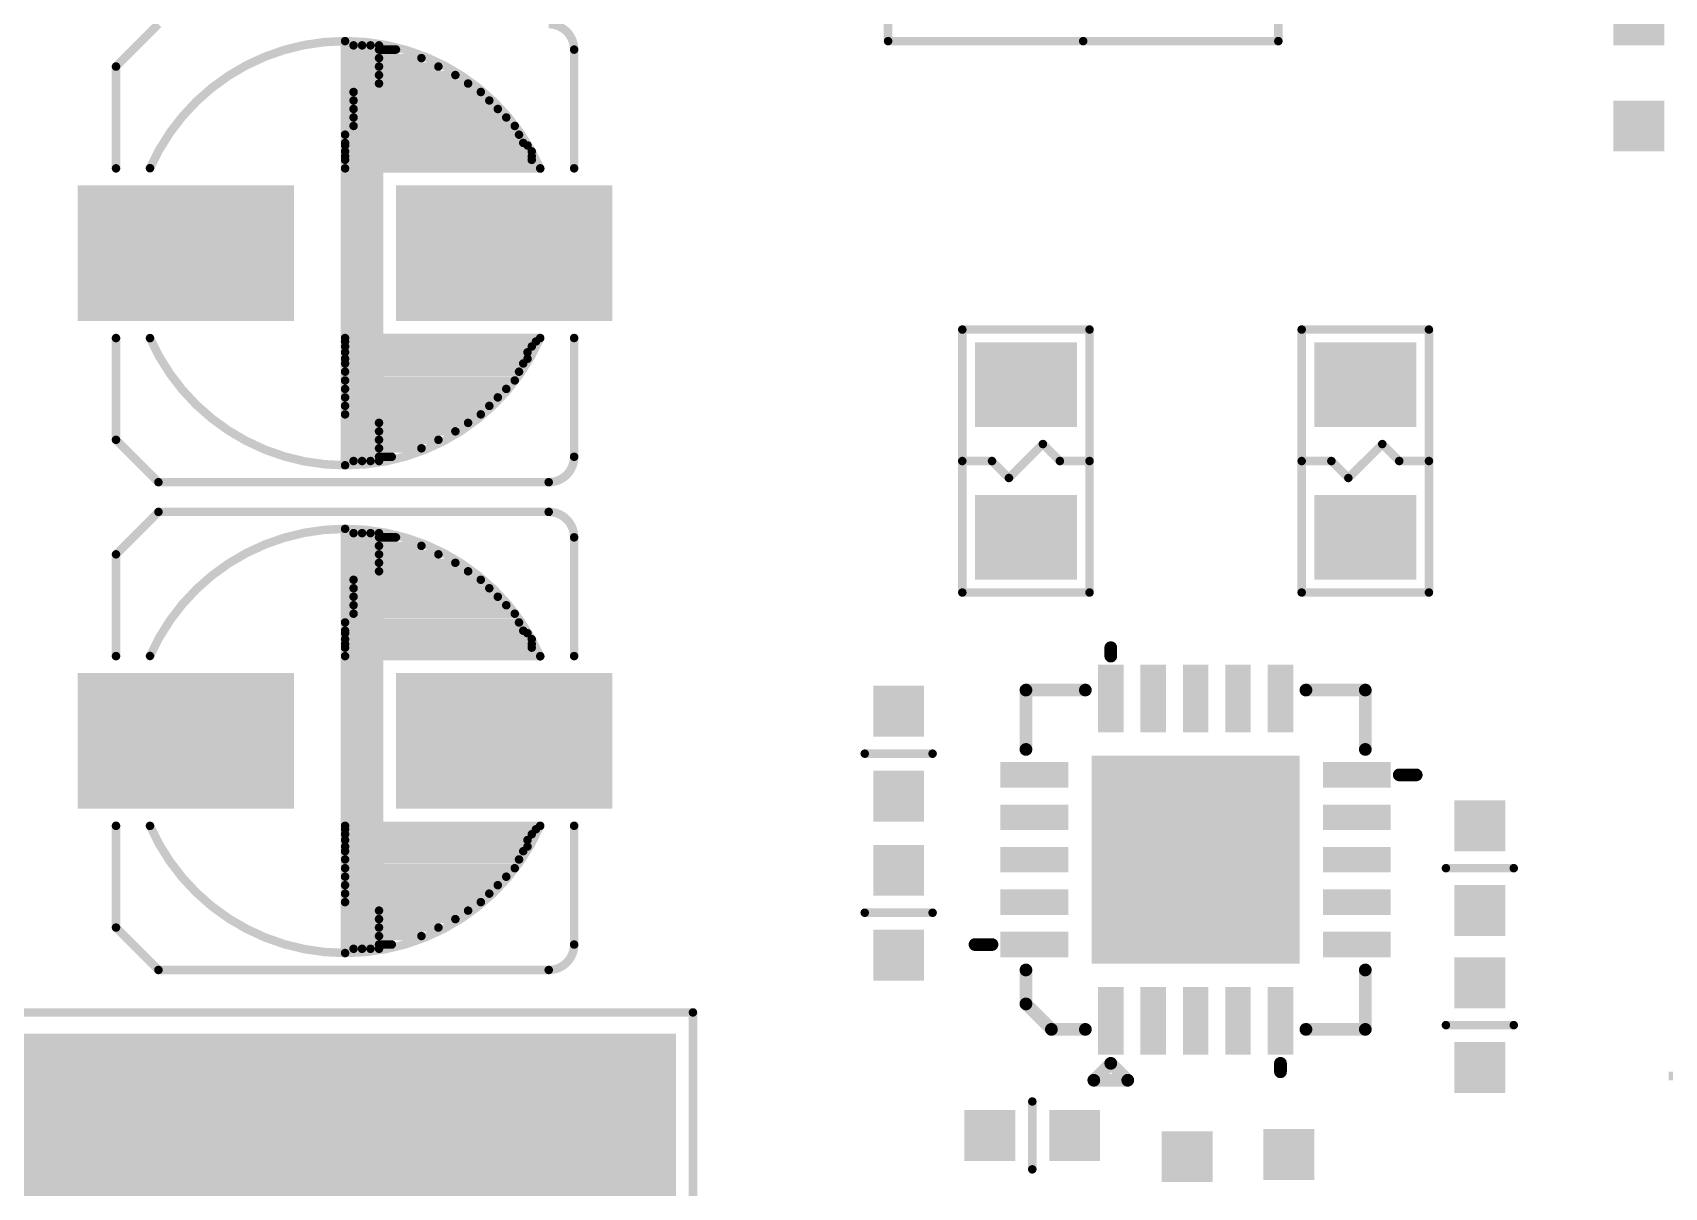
# Model space of a CAD drawing. Extents: x 97 to 206, y 100 to 175.
# Drawn here: x 140.32 to 159.55, y 116.49 to 130.1 of the extents above; entities that cross this region are included whole.
import ezdxf

# ---------------------------------------------------------------- set-up
doc = ezdxf.new("R2010")
doc.units = 0
doc.layers.get('0').update_dxf_attribs({"linetype": 'CONTINUOUS'})
doc.layers.add('MASK-TOP_PHO', color=10, linetype='CONTINUOUS')
doc.layers.add('SILK-TOP_PHO', color=9, linetype='CONTINUOUS')

# ---------------------------------------------------------------- blocks, each defined once
blk = doc.blocks.new('ROUND_1')
at = {"const_width": 0.050038}
blk.add_lwpolyline([(-0.025018, 0, 1), (0.025018, 0, 1)], format="xyb", close=True, dxfattribs=at)
blk = doc.blocks.new('ROUND_61')
at = {"const_width": 0.075056}
blk.add_lwpolyline([(-0.037528, 0, 1), (0.037528, 0, 1)], format="xyb", close=True, dxfattribs=at)
blk = doc.blocks.new('SQUARE_191')
blk.add_solid([(0.299974, 0.299974), (0.299974, -0.299974), (-0.299974, 0.299974), (-0.299974, -0.299974)])
blk = doc.blocks.new('SQUARE_239')
blk.add_solid([(1.225042, 1.225042), (1.225042, -1.225042), (-1.225042, 1.225042), (-1.225042, -1.225042)])
blk = doc.blocks.new('SQUARE_28')
blk.add_solid([(0.799972, 0.799972), (0.799972, -0.799972), (-0.799972, 0.799972), (-0.799972, -0.799972)])
blk = doc.blocks.new('SQUARE_33')
blk.add_solid([(0.499998, 0.499998), (0.499998, -0.499998), (-0.499998, 0.499998), (-0.499998, -0.499998)])
blk = doc.blocks.new('SQUARE_137')
blk.add_solid([(0.149986, 0.149986), (0.149986, -0.149986), (-0.149986, 0.149986), (-0.149986, -0.149986)])
blk = doc.blocks.new('SQUARE_193')
blk.add_solid([(4.449952, 4.449952), (4.449952, -4.449952), (-4.449952, 4.449952), (-4.449952, -4.449952)])

msp = doc.modelspace()

# ---------------------------------------------------------------- linework, layer by layer
at = {"layer": 'MASK-TOP_PHO'}
for points, const_width in [([(142.599918, 127.500126), (141.649958, 127.500126)], 1.599944), ([(146.349974, 127.500126), (145.400014, 127.500126)], 1.599944), ([(152.124918, 125.949964), (151.92502, 125.949964)], 0.999996), ([(155.925012, 125.949964), (156.12491, 125.949964)], 0.999996), ([(152.124918, 124.15012), (151.92502, 124.15012)], 0.999996), ([(155.925012, 124.15012), (156.12491, 124.15012)], 0.999996), ([(142.599918, 121.750074), (141.649958, 121.750074)], 1.599944), ([(146.349974, 121.750074), (145.400014, 121.750074)], 1.599944), ([(153.025094, 122.00001), (153.025094, 122.499882)], 0.299972), ([(153.524966, 122.00001), (153.524966, 122.499882)], 0.299972), ([(154.025092, 122.00001), (154.025092, 122.499882)], 0.299972), ([(154.524964, 122.00001), (154.524964, 122.499882)], 0.299972), ([(155.02509, 122.00001), (155.02509, 122.499882)], 0.299972), ([(151.874982, 121.350024), (152.375108, 121.350024)], 0.299972), ([(155.675076, 121.350024), (156.174948, 121.350024)], 0.299972), ([(151.874982, 120.849898), (152.375108, 120.849898)], 0.299972), ([(155.675076, 120.849898), (156.174948, 120.849898)], 0.299972), ([(151.874982, 120.350026), (152.375108, 120.350026)], 0.299972), ([(155.675076, 120.350026), (156.174948, 120.350026)], 0.299972), ([(151.874982, 119.8499), (152.375108, 119.8499)], 0.299972), ([(155.675076, 119.8499), (156.174948, 119.8499)], 0.299972), ([(151.874982, 119.350028), (152.375108, 119.350028)], 0.299972), ([(155.675076, 119.350028), (156.174948, 119.350028)], 0.299972), ([(153.025094, 118.199916), (153.025094, 118.700042)], 0.299972), ([(153.524966, 118.199916), (153.524966, 118.700042)], 0.299972), ([(154.025092, 118.199916), (154.025092, 118.700042)], 0.299972), ([(154.524964, 118.199916), (154.524964, 118.700042)], 0.299972), ([(155.02509, 118.199916), (155.02509, 118.700042)], 0.299972), ([(143.450056, 113.849912), (143.450056, 111.249968)], 8.899904)]:
    msp.add_lwpolyline(points, dxfattribs=dict(at, const_width=const_width))
at = {"layer": 'SILK-TOP_PHO'}
for points, const_width in [([(150.400004, 132.299964), (150.400004, 129.999994)], 0.100076), ([(154.999944, 129.999994), (154.999944, 132.299964)], 0.100076), ([(141.800072, 130.199892), (141.299946, 129.70002)], 0.100076), ([(143.999966, 125.000004), (143.999966, 129.999994)], 0.100076), ([(150.400004, 129.999994), (152.699974, 129.999994)], 0.100076), ([(152.699974, 129.999994), (154.999944, 129.999994)], 0.100076), ([(144.100042, 125.050042), (144.100042, 129.949956)], 0.100076), ([(144.200118, 129.949956), (144.200118, 125.050042)], 0.100076), ([(144.29994, 125.050042), (144.29994, 129.949956)], 0.100076), ([(144.400016, 125.050042), (144.400016, 129.949956)], 0.100076), ([(144.400016, 129.899918), (144.599914, 129.899918)], 0.100076), ([(144.400016, 129.800096), (144.899888, 129.800096)], 0.100076), ([(146.699986, 128.500124), (146.699986, 129.899918)], 0.100076), ([(141.299946, 129.70002), (141.299946, 128.500124)], 0.100076), ([(144.400016, 129.70002), (145.10004, 129.70002)], 0.100076), ([(144.400016, 129.599944), (145.299938, 129.599944)], 0.100076), ([(144.100042, 129.400046), (145.599912, 129.400046)], 0.100076), ([(144.400016, 129.500122), (145.450052, 129.500122)], 0.100076), ([(144.100042, 129.29997), (145.699988, 129.29997)], 0.100076), ([(144.100042, 129.199894), (145.800064, 129.199894)], 0.100076), ([(144.100042, 129.100072), (145.899886, 129.100072)], 0.100076), ([(143.999966, 128.897126), (146.05, 128.897126)], 0.100076), ([(144.100042, 128.999996), (145.999962, 128.999996)], 0.100076), ([(143.999966, 128.800098), (146.100038, 128.800098)], 0.100076), ([(143.999966, 128.770126), (146.150076, 128.770126)], 0.100076), ([(146.200114, 128.700022), (143.999966, 128.700022)], 0.100076), ([(143.999966, 128.643126), (146.200114, 128.643126)], 0.100076), ([(143.999966, 128.599946), (146.200114, 128.599946)], 0.100076), ([(143.999966, 128.500124), (146.299936, 128.500124)], 0.100076), ([(141.299946, 126.499874), (141.299946, 125.299978)], 0.100076), ([(146.299936, 126.499874), (143.999966, 126.499874)], 0.100076), ([(146.699986, 125.10008), (146.699986, 126.499874)], 0.100076), ([(151.275034, 123.49988), (151.275034, 126.59995)], 0.100076), ([(151.275034, 126.59995), (152.774904, 126.59995)], 0.100076), ([(152.774904, 126.59995), (152.774904, 123.49988)], 0.100076), ([(155.275026, 123.49988), (155.275026, 126.59995)], 0.100076), ([(155.275026, 126.59995), (156.774896, 126.59995)], 0.100076), ([(156.774896, 126.59995), (156.774896, 123.49988)], 0.100076), ([(143.999966, 126.458726), (146.249898, 126.458726)], 0.100076), ([(146.200114, 126.400052), (143.999966, 126.400052)], 0.100076), ([(143.999966, 126.331726), (146.150076, 126.331726)], 0.100076), ([(143.999966, 126.255526), (146.150076, 126.255526)], 0.100076), ([(143.999966, 126.1999), (146.100038, 126.1999)], 0.100076), ([(143.999966, 126.103126), (146.05, 126.103126)], 0.100076), ([(143.999966, 126.000002), (145.999962, 126.000002)], 0.100076), ([(143.999966, 125.899926), (145.899886, 125.899926)], 0.100076), ([(143.999966, 125.800104), (145.800064, 125.800104)], 0.100076), ([(143.999966, 125.700028), (145.699988, 125.700028)], 0.100076), ([(143.999966, 125.599952), (145.599912, 125.599952)], 0.100076), ([(144.400016, 125.499876), (145.450052, 125.499876)], 0.100076), ([(144.400016, 125.400054), (145.299938, 125.400054)], 0.100076), ([(141.299946, 125.299978), (141.800072, 124.800106)], 0.100076), ([(144.400016, 125.299978), (145.10004, 125.299978)], 0.100076), ([(144.400016, 125.199902), (144.899888, 125.199902)], 0.100076), ([(151.824944, 124.84989), (152.224994, 125.24994)], 0.100076), ([(152.224994, 125.24994), (152.424892, 125.050042)], 0.100076), ([(156.224986, 125.24994), (155.824936, 124.84989)], 0.100076), ([(156.424884, 125.050042), (156.224986, 125.24994)], 0.100076), ([(144.400016, 125.10008), (144.549876, 125.10008)], 0.100076), ([(151.275034, 125.050042), (151.625046, 125.050042)], 0.100076), ([(151.625046, 125.050042), (151.824944, 124.84989)], 0.100076), ([(152.424892, 125.050042), (152.774904, 125.050042)], 0.100076), ([(155.625038, 125.050042), (155.275026, 125.050042)], 0.100076), ([(155.824936, 124.84989), (155.625038, 125.050042)], 0.100076), ([(156.774896, 125.050042), (156.424884, 125.050042)], 0.100076), ([(141.800072, 124.800106), (146.400012, 124.800106)], 0.100076), ([(141.800072, 124.450094), (141.299946, 123.949968)], 0.100076), ([(146.400012, 124.450094), (141.800072, 124.450094)], 0.100076), ([(143.999966, 119.249952), (143.999966, 124.249942)], 0.100076), ([(144.100042, 119.29999), (144.100042, 124.199904)], 0.100076), ([(144.200118, 124.199904), (144.200118, 119.29999)], 0.100076), ([(144.29994, 119.29999), (144.29994, 124.199904)], 0.100076), ([(144.400016, 119.29999), (144.400016, 124.199904)], 0.100076), ([(144.400016, 124.15012), (144.599914, 124.15012)], 0.100076), ([(144.400016, 124.050044), (144.899888, 124.050044)], 0.100076), ([(146.699986, 122.750072), (146.699986, 124.15012)], 0.100076), ([(141.299946, 123.949968), (141.299946, 122.750072)], 0.100076), ([(144.400016, 123.949968), (145.10004, 123.949968)], 0.100076), ([(144.400016, 123.849892), (145.299938, 123.849892)], 0.100076), ([(144.100042, 123.649994), (145.599912, 123.649994)], 0.100076), ([(144.400016, 123.75007), (145.450052, 123.75007)], 0.100076), ([(144.100042, 123.549918), (145.699988, 123.549918)], 0.100076), ([(144.100042, 123.450096), (145.800064, 123.450096)], 0.100076), ([(152.774904, 123.49988), (151.275034, 123.49988)], 0.100076), ([(156.774896, 123.49988), (155.275026, 123.49988)], 0.100076), ([(144.100042, 123.35002), (145.899886, 123.35002)], 0.100076), ([(144.100042, 123.249944), (145.999962, 123.249944)], 0.100076), ([(143.999966, 123.147074), (146.05, 123.147074)], 0.100076), ([(143.999966, 123.050046), (146.100038, 123.050046)], 0.100076), ([(143.999966, 123.020074), (146.150076, 123.020074)], 0.100076), ([(146.200114, 122.94997), (143.999966, 122.94997)], 0.100076), ([(143.999966, 122.893074), (146.200114, 122.893074)], 0.100076), ([(143.999966, 122.849894), (146.200114, 122.849894)], 0.100076), ([(153.025094, 122.750072), (153.025094, 122.849894)], 0.150114), ([(143.999966, 122.750072), (146.299936, 122.750072)], 0.100076), ([(152.72512, 122.350022), (152.025096, 122.350022)], 0.150114), ([(152.025096, 122.350022), (152.025096, 121.649998)], 0.150114), ([(156.025088, 122.350022), (155.325064, 122.350022)], 0.150114), ([(156.025088, 121.649998), (156.025088, 122.350022)], 0.150114), ([(150.124922, 121.59996), (150.925022, 121.59996)], 0.100076), ([(156.424884, 121.350024), (156.625036, 121.350024)], 0.150114), ([(141.299946, 120.750076), (141.299946, 119.549926)], 0.100076), ([(146.299936, 120.750076), (143.999966, 120.750076)], 0.100076), ([(146.699986, 119.350028), (146.699986, 120.750076)], 0.100076), ([(143.999966, 120.708674), (146.249898, 120.708674)], 0.100076), ([(146.200114, 120.65), (143.999966, 120.65)], 0.100076), ([(143.999966, 120.581674), (146.150076, 120.581674)], 0.100076), ([(143.999966, 120.505474), (146.150076, 120.505474)], 0.100076), ([(143.999966, 120.450102), (146.100038, 120.450102)], 0.100076), ([(143.999966, 120.353074), (146.05, 120.353074)], 0.100076), ([(143.999966, 120.24995), (145.999962, 120.24995)], 0.100076), ([(156.975048, 120.24995), (157.774894, 120.24995)], 0.100076), ([(143.999966, 120.149874), (145.899886, 120.149874)], 0.100076), ([(143.999966, 120.050052), (145.800064, 120.050052)], 0.100076), ([(143.999966, 119.949976), (145.699988, 119.949976)], 0.100076), ([(143.999966, 119.8499), (145.599912, 119.8499)], 0.100076), ([(144.400016, 119.750078), (145.450052, 119.750078)], 0.100076), ([(144.400016, 119.650002), (145.299938, 119.650002)], 0.100076), ([(150.124922, 119.724932), (150.925022, 119.724932)], 0.100076), ([(141.299946, 119.549926), (141.800072, 119.050054)], 0.100076), ([(144.400016, 119.549926), (145.10004, 119.549926)], 0.100076), ([(144.400016, 119.450104), (144.899888, 119.450104)], 0.100076), ([(144.400016, 119.350028), (144.549876, 119.350028)], 0.100076), ([(151.625046, 119.350028), (151.424894, 119.350028)], 0.150114), ([(141.800072, 119.050054), (146.400012, 119.050054)], 0.100076), ([(152.025096, 118.650004), (152.025096, 119.050054)], 0.150114), ([(156.025088, 118.35003), (156.025088, 119.050054)], 0.150114), ([(152.32507, 118.35003), (152.025096, 118.650004)], 0.150114), ([(148.100034, 118.549928), (129.899918, 118.549928)], 0.100076), ([(148.100034, 113.450116), (148.100034, 118.549928)], 0.100076), ([(152.72512, 118.35003), (152.32507, 118.35003)], 0.150114), ([(155.325064, 118.35003), (156.025088, 118.35003)], 0.150114), ([(157.774894, 118.400068), (156.975048, 118.400068)], 0.100076), ([(153.025094, 117.94998), (152.824942, 117.750082)], 0.150114), ([(153.224992, 117.750082), (153.025094, 117.94998)], 0.150114), ([(155.02509, 117.94998), (155.02509, 117.849904)], 0.150114), ([(152.824942, 117.750082), (153.224992, 117.750082)], 0.150114), ([(160.399984, 117.80012), (159.599884, 117.80012)], 0.100076), ([(152.100026, 117.499892), (152.100026, 116.700046)], 0.100076)]:
    msp.add_lwpolyline(points, dxfattribs=dict(at, const_width=const_width))
at = {"layer": 'SILK-TOP_PHO', "const_width": 0.100076}
for points in [[(146.699986, 129.899918, 0.4142136), (146.400012, 130.199892)], [(146.300952, 128.497584, 0.6524818), (141.700758, 128.501648)], [(141.700504, 126.499112, 0.6518979), (146.299682, 126.499112)], [(146.400012, 124.800106, 0.4142136), (146.699986, 125.10008)], [(146.699986, 124.15012, 0.4142136), (146.400012, 124.450094)], [(146.300952, 122.747532, 0.6524818), (141.700758, 122.751596)], [(141.700504, 120.74906, 0.6518979), (146.299682, 120.74906)], [(146.400012, 119.050054, 0.4142136), (146.699986, 119.350028)]]:
    msp.add_lwpolyline(points, format="xyb", dxfattribs=at)

# ---------------------------------------------------------------- block references
at = {"layer": 'MASK-TOP_PHO'}
for name, p in [('SQUARE_191', (159.249872, 130.24993)), ('SQUARE_191', (159.249872, 128.999996)), ('SQUARE_28', (141.649958, 127.500126)), ('SQUARE_28', (142.599918, 127.500126)), ('SQUARE_28', (145.400014, 127.500126)), ('SQUARE_28', (146.349974, 127.500126)), ('SQUARE_33', (151.92502, 125.949964)), ('SQUARE_33', (152.124918, 125.949964)), ('SQUARE_33', (155.925012, 125.949964)), ('SQUARE_33', (156.12491, 125.949964)), ('SQUARE_33', (151.92502, 124.15012)), ('SQUARE_33', (152.124918, 124.15012)), ('SQUARE_33', (155.925012, 124.15012)), ('SQUARE_33', (156.12491, 124.15012)), ('SQUARE_28', (141.649958, 121.750074)), ('SQUARE_28', (142.599918, 121.750074)), ('SQUARE_28', (145.400014, 121.750074)), ('SQUARE_28', (146.349974, 121.750074)), ('SQUARE_137', (153.025094, 122.499882)), ('SQUARE_137', (153.524966, 122.499882)), ('SQUARE_137', (154.025092, 122.499882)), ('SQUARE_137', (154.524964, 122.499882)), ('SQUARE_137', (155.02509, 122.499882)), ('SQUARE_191', (150.524972, 122.100086)), ('SQUARE_137', (153.025094, 122.00001)), ('SQUARE_137', (153.524966, 122.00001)), ('SQUARE_137', (154.025092, 122.00001)), ('SQUARE_137', (154.524964, 122.00001)), ('SQUARE_137', (155.02509, 122.00001)), ('SQUARE_239', (154.025092, 120.350026)), ('SQUARE_191', (150.524972, 121.100088)), ('SQUARE_137', (151.874982, 121.350024)), ('SQUARE_137', (152.375108, 121.350024)), ('SQUARE_137', (155.675076, 121.350024)), ('SQUARE_137', (156.174948, 121.350024)), ('SQUARE_137', (151.874982, 120.849898)), ('SQUARE_137', (152.375108, 120.849898)), ('SQUARE_137', (155.675076, 120.849898)), ('SQUARE_137', (156.174948, 120.849898)), ('SQUARE_191', (157.375098, 120.750076)), ('SQUARE_191', (150.524972, 120.225058)), ('SQUARE_137', (151.874982, 120.350026)), ('SQUARE_137', (152.375108, 120.350026)), ('SQUARE_137', (155.675076, 120.350026)), ('SQUARE_137', (156.174948, 120.350026)), ('SQUARE_191', (157.375098, 119.750078)), ('SQUARE_137', (151.874982, 119.8499)), ('SQUARE_137', (152.375108, 119.8499)), ('SQUARE_137', (155.675076, 119.8499)), ('SQUARE_137', (156.174948, 119.8499)), ('SQUARE_191', (150.524972, 119.22506)), ('SQUARE_137', (151.874982, 119.350028)), ('SQUARE_137', (152.375108, 119.350028)), ('SQUARE_137', (155.675076, 119.350028)), ('SQUARE_137', (156.174948, 119.350028)), ('SQUARE_191', (157.375098, 118.89994)), ('SQUARE_137', (153.025094, 118.700042)), ('SQUARE_137', (153.524966, 118.700042)), ('SQUARE_137', (154.025092, 118.700042)), ('SQUARE_137', (154.524964, 118.700042)), ('SQUARE_137', (155.02509, 118.700042)), ('SQUARE_193', (143.450056, 113.849912)), ('SQUARE_137', (153.025094, 118.199916)), ('SQUARE_137', (153.524966, 118.199916)), ('SQUARE_137', (154.025092, 118.199916)), ('SQUARE_137', (154.524964, 118.199916)), ('SQUARE_137', (155.02509, 118.199916)), ('SQUARE_191', (157.375098, 117.899942)), ('SQUARE_191', (151.5999, 117.100096)), ('SQUARE_191', (152.599898, 117.100096)), ('SQUARE_191', (153.925016, 116.849906)), ('SQUARE_191', (155.124912, 116.875052))]:
    msp.add_blockref(name, p, dxfattribs=at)
at = {"layer": 'SILK-TOP_PHO'}
for name, p in [('ROUND_1', (143.999966, 129.999994)), ('ROUND_1', (150.400004, 129.999994)), ('ROUND_1', (150.400004, 129.999994)), ('ROUND_1', (152.699974, 129.999994)), ('ROUND_1', (154.999944, 129.999994)), ('ROUND_1', (144.100042, 129.949956)), ('ROUND_1', (144.200118, 129.949956)), ('ROUND_1', (144.29994, 129.949956)), ('ROUND_1', (144.400016, 129.949956)), ('ROUND_1', (144.400016, 129.899918)), ('ROUND_1', (144.400016, 129.800096)), ('ROUND_1', (144.599914, 129.899918)), ('ROUND_1', (144.899888, 129.800096)), ('ROUND_1', (146.699986, 129.899918)), ('ROUND_1', (146.699986, 129.899918)), ('ROUND_1', (141.299946, 129.70002)), ('ROUND_1', (144.400016, 129.70002)), ('ROUND_1', (144.400016, 129.599944)), ('ROUND_1', (145.10004, 129.70002)), ('ROUND_1', (145.299938, 129.599944)), ('ROUND_1', (144.100042, 129.400046)), ('ROUND_1', (144.400016, 129.500122)), ('ROUND_1', (145.450052, 129.500122)), ('ROUND_1', (145.599912, 129.400046)), ('ROUND_1', (144.100042, 129.29997)), ('ROUND_1', (144.100042, 129.199894)), ('ROUND_1', (145.699988, 129.29997)), ('ROUND_1', (145.800064, 129.199894)), ('ROUND_1', (144.100042, 129.100072)), ('ROUND_1', (145.899886, 129.100072)), ('ROUND_1', (143.999966, 128.897126)), ('ROUND_1', (144.100042, 128.999996)), ('ROUND_1', (145.999962, 128.999996)), ('ROUND_1', (146.05, 128.897126)), ('ROUND_1', (143.999966, 128.800098)), ('ROUND_1', (143.999966, 128.770126)), ('ROUND_1', (143.999966, 128.700022)), ('ROUND_1', (143.999966, 128.643126)), ('ROUND_1', (146.100038, 128.800098)), ('ROUND_1', (146.150076, 128.770126)), ('ROUND_1', (146.200114, 128.700022)), ('ROUND_1', (146.200114, 128.643126)), ('ROUND_1', (141.299946, 128.500124)), ('ROUND_1', (141.700758, 128.501648)), ('ROUND_1', (143.999966, 128.599946)), ('ROUND_1', (143.999966, 128.500124)), ('ROUND_1', (146.200114, 128.599946)), ('ROUND_1', (146.299936, 128.500124)), ('ROUND_1', (146.300952, 128.497584)), ('ROUND_1', (146.699986, 128.500124)), ('ROUND_1', (141.299946, 126.499874)), ('ROUND_1', (143.999966, 126.499874)), ('ROUND_1', (146.299936, 126.499874)), ('ROUND_1', (146.699986, 126.499874)), ('ROUND_1', (151.275034, 126.59995)), ('ROUND_1', (152.774904, 126.59995)), ('ROUND_1', (155.275026, 126.59995)), ('ROUND_1', (156.774896, 126.59995)), ('ROUND_1', (156.774896, 126.59995)), ('ROUND_1', (141.700504, 126.499112)), ('ROUND_1', (143.999966, 126.458726)), ('ROUND_1', (143.999966, 126.400052)), ('ROUND_1', (143.999966, 126.331726)), ('ROUND_1', (146.150076, 126.331726)), ('ROUND_1', (146.200114, 126.400052)), ('ROUND_1', (146.249898, 126.458726)), ('ROUND_1', (146.299682, 126.499112)), ('ROUND_1', (143.999966, 126.255526)), ('ROUND_1', (143.999966, 126.1999)), ('ROUND_1', (146.100038, 126.1999)), ('ROUND_1', (146.150076, 126.255526)), ('ROUND_1', (143.999966, 126.103126)), ('ROUND_1', (143.999966, 126.000002)), ('ROUND_1', (145.999962, 126.000002)), ('ROUND_1', (146.05, 126.103126)), ('ROUND_1', (143.999966, 125.899926)), ('ROUND_1', (143.999966, 125.800104)), ('ROUND_1', (145.800064, 125.800104)), ('ROUND_1', (145.899886, 125.899926)), ('ROUND_1', (143.999966, 125.700028)), ('ROUND_1', (143.999966, 125.599952)), ('ROUND_1', (145.599912, 125.599952)), ('ROUND_1', (145.699988, 125.700028)), ('ROUND_1', (144.400016, 125.499876)), ('ROUND_1', (144.400016, 125.400054)), ('ROUND_1', (145.299938, 125.400054)), ('ROUND_1', (145.450052, 125.499876)), ('ROUND_1', (141.299946, 125.299978)), ('ROUND_1', (144.400016, 125.299978)), ('ROUND_1', (144.400016, 125.199902)), ('ROUND_1', (144.899888, 125.199902)), ('ROUND_1', (145.10004, 125.299978)), ('ROUND_1', (152.224994, 125.24994)), ('ROUND_1', (156.224986, 125.24994)), ('ROUND_1', (143.999966, 125.000004)), ('ROUND_1', (144.100042, 125.050042)), ('ROUND_1', (144.200118, 125.050042)), ('ROUND_1', (144.29994, 125.050042)), ('ROUND_1', (144.400016, 125.10008)), ('ROUND_1', (144.400016, 125.050042)), ('ROUND_1', (144.549876, 125.10008)), ('ROUND_1', (146.699986, 125.10008)), ('ROUND_1', (146.699986, 125.10008)), ('ROUND_1', (151.275034, 125.050042)), ('ROUND_1', (151.625046, 125.050042)), ('ROUND_1', (152.424892, 125.050042)), ('ROUND_1', (152.774904, 125.050042)), ('ROUND_1', (155.275026, 125.050042)), ('ROUND_1', (155.625038, 125.050042)), ('ROUND_1', (156.424884, 125.050042)), ('ROUND_1', (156.774896, 125.050042)), ('ROUND_1', (141.800072, 124.800106)), ('ROUND_1', (146.400012, 124.800106)), ('ROUND_1', (146.400012, 124.800106)), ('ROUND_1', (151.824944, 124.84989)), ('ROUND_1', (155.824936, 124.84989)), ('ROUND_1', (141.800072, 124.450094)), ('ROUND_1', (146.400012, 124.450094)), ('ROUND_1', (146.400012, 124.450094)), ('ROUND_1', (143.999966, 124.249942)), ('ROUND_1', (144.100042, 124.199904)), ('ROUND_1', (144.200118, 124.199904)), ('ROUND_1', (144.29994, 124.199904)), ('ROUND_1', (144.400016, 124.199904)), ('ROUND_1', (144.400016, 124.15012)), ('ROUND_1', (144.400016, 124.050044)), ('ROUND_1', (144.599914, 124.15012)), ('ROUND_1', (144.899888, 124.050044)), ('ROUND_1', (146.699986, 124.15012)), ('ROUND_1', (146.699986, 124.15012)), ('ROUND_1', (141.299946, 123.949968)), ('ROUND_1', (144.400016, 123.949968)), ('ROUND_1', (144.400016, 123.849892)), ('ROUND_1', (145.10004, 123.949968)), ('ROUND_1', (145.299938, 123.849892)), ('ROUND_1', (144.100042, 123.649994)), ('ROUND_1', (144.400016, 123.75007)), ('ROUND_1', (145.450052, 123.75007)), ('ROUND_1', (145.599912, 123.649994)), ('ROUND_1', (144.100042, 123.549918)), ('ROUND_1', (144.100042, 123.450096)), ('ROUND_1', (145.699988, 123.549918)), ('ROUND_1', (145.800064, 123.450096)), ('ROUND_1', (151.275034, 123.49988)), ('ROUND_1', (151.275034, 123.49988)), ('ROUND_1', (152.774904, 123.49988)), ('ROUND_1', (155.275026, 123.49988)), ('ROUND_1', (156.774896, 123.49988)), ('ROUND_1', (144.100042, 123.35002)), ('ROUND_1', (144.100042, 123.249944)), ('ROUND_1', (145.899886, 123.35002)), ('ROUND_1', (145.999962, 123.249944)), ('ROUND_1', (143.999966, 123.147074)), ('ROUND_1', (143.999966, 123.050046)), ('ROUND_1', (146.05, 123.147074)), ('ROUND_1', (146.100038, 123.050046)), ('ROUND_1', (143.999966, 123.020074)), ('ROUND_1', (143.999966, 122.94997)), ('ROUND_1', (143.999966, 122.893074)), ('ROUND_1', (143.999966, 122.849894)), ('ROUND_1', (146.150076, 123.020074)), ('ROUND_1', (146.200114, 122.94997)), ('ROUND_1', (146.200114, 122.893074)), ('ROUND_1', (146.200114, 122.849894)), ('ROUND_61', (153.025094, 122.849894)), ('ROUND_1', (141.299946, 122.750072)), ('ROUND_1', (141.700758, 122.751596)), ('ROUND_1', (143.999966, 122.750072)), ('ROUND_1', (146.299936, 122.750072)), ('ROUND_1', (146.300952, 122.747532)), ('ROUND_1', (146.699986, 122.750072)), ('ROUND_61', (153.025094, 122.750072)), ('ROUND_61', (152.025096, 122.350022)), ('ROUND_61', (152.72512, 122.350022)), ('ROUND_61', (155.325064, 122.350022)), ('ROUND_61', (156.025088, 122.350022)), ('ROUND_1', (150.124922, 121.59996)), ('ROUND_1', (150.925022, 121.59996)), ('ROUND_61', (152.025096, 121.649998)), ('ROUND_61', (156.025088, 121.649998)), ('ROUND_61', (156.424884, 121.350024)), ('ROUND_61', (156.625036, 121.350024)), ('ROUND_1', (141.299946, 120.750076)), ('ROUND_1', (141.700504, 120.74906)), ('ROUND_1', (143.999966, 120.750076)), ('ROUND_1', (146.299682, 120.74906)), ('ROUND_1', (146.299936, 120.750076)), ('ROUND_1', (146.699986, 120.750076)), ('ROUND_1', (143.999966, 120.708674)), ('ROUND_1', (143.999966, 120.65)), ('ROUND_1', (143.999966, 120.581674)), ('ROUND_1', (146.150076, 120.581674)), ('ROUND_1', (146.200114, 120.65)), ('ROUND_1', (146.249898, 120.708674)), ('ROUND_1', (143.999966, 120.505474)), ('ROUND_1', (143.999966, 120.450102)), ('ROUND_1', (143.999966, 120.353074)), ('ROUND_1', (146.05, 120.353074)), ('ROUND_1', (146.100038, 120.450102)), ('ROUND_1', (146.150076, 120.505474)), ('ROUND_1', (143.999966, 120.24995)), ('ROUND_1', (145.999962, 120.24995)), ('ROUND_1', (156.975048, 120.24995)), ('ROUND_1', (157.774894, 120.24995)), ('ROUND_1', (143.999966, 120.149874)), ('ROUND_1', (143.999966, 120.050052)), ('ROUND_1', (145.800064, 120.050052)), ('ROUND_1', (145.899886, 120.149874)), ('ROUND_1', (143.999966, 119.949976)), ('ROUND_1', (143.999966, 119.8499)), ('ROUND_1', (145.599912, 119.8499)), ('ROUND_1', (145.699988, 119.949976)), ('ROUND_1', (144.400016, 119.750078)), ('ROUND_1', (144.400016, 119.650002)), ('ROUND_1', (145.299938, 119.650002)), ('ROUND_1', (145.450052, 119.750078)), ('ROUND_1', (150.124922, 119.724932)), ('ROUND_1', (150.925022, 119.724932)), ('ROUND_1', (141.299946, 119.549926)), ('ROUND_1', (144.400016, 119.549926)), ('ROUND_1', (144.400016, 119.450104)), ('ROUND_1', (144.899888, 119.450104)), ('ROUND_1', (145.10004, 119.549926)), ('ROUND_1', (143.999966, 119.249952)), ('ROUND_1', (144.100042, 119.29999)), ('ROUND_1', (144.200118, 119.29999)), ('ROUND_1', (144.29994, 119.29999)), ('ROUND_1', (144.400016, 119.350028)), ('ROUND_1', (144.400016, 119.29999)), ('ROUND_1', (144.549876, 119.350028)), ('ROUND_1', (146.699986, 119.350028)), ('ROUND_1', (146.699986, 119.350028)), ('ROUND_61', (151.424894, 119.350028)), ('ROUND_61', (151.625046, 119.350028)), ('ROUND_1', (141.800072, 119.050054)), ('ROUND_1', (146.400012, 119.050054)), ('ROUND_1', (146.400012, 119.050054)), ('ROUND_61', (152.025096, 119.050054)), ('ROUND_61', (156.025088, 119.050054)), ('ROUND_61', (152.025096, 118.650004)), ('ROUND_1', (148.100034, 118.549928)), ('ROUND_61', (152.32507, 118.35003)), ('ROUND_61', (152.72512, 118.35003)), ('ROUND_61', (155.325064, 118.35003)), ('ROUND_61', (156.025088, 118.35003)), ('ROUND_1', (156.975048, 118.400068)), ('ROUND_1', (157.774894, 118.400068)), ('ROUND_61', (153.025094, 117.94998)), ('ROUND_61', (153.025094, 117.94998)), ('ROUND_61', (155.02509, 117.94998)), ('ROUND_61', (155.02509, 117.849904)), ('ROUND_61', (152.824942, 117.750082)), ('ROUND_61', (153.224992, 117.750082)), ('ROUND_1', (152.100026, 117.499892)), ('ROUND_1', (152.100026, 116.700046))]:
    msp.add_blockref(name, p, dxfattribs=at)

doc.saveas('drawing.dxf')
